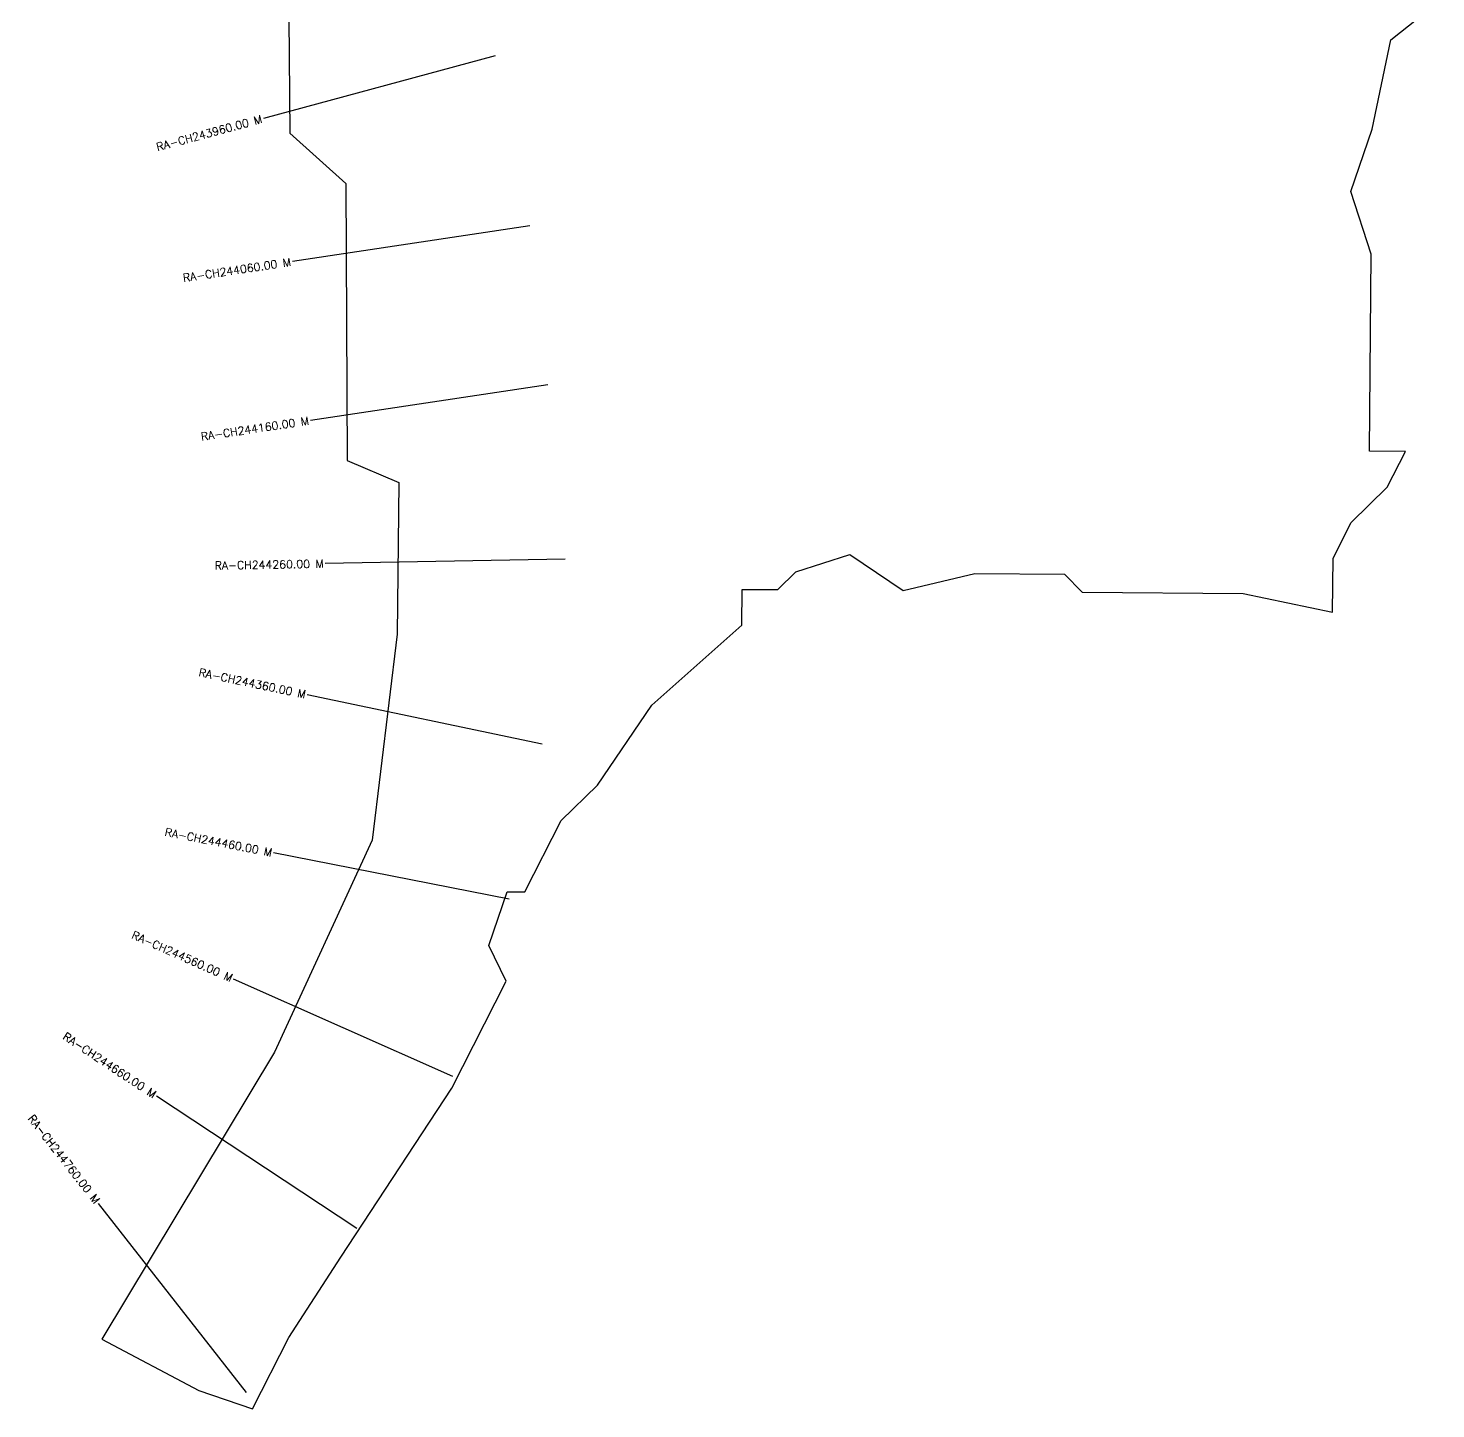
# Model space of a CAD drawing. Header units: metres. Extents: x 279266 to 280661, y 2047145 to 2048867.
# Drawn here: x 279266 to 280146, y 2047145 to 2048008 of the extents above; entities that cross this region are included whole.
import ezdxf
from ezdxf.enums import TextEntityAlignment as Align

# ---------------------------------------------------------------- set-up
doc = ezdxf.new("R2010")
doc.units = ezdxf.units.M
for name, color, linetype in [('CS', 134, 'Continuous'), ('CSMark', 6, 'Continuous'), ('VILLAGE BOUNDRY', 10, 'Continuous')]:
    doc.layers.add(name, color=color, linetype=linetype)
doc.styles.get("Standard").update_dxf_attribs({"font": 'simplex.shx'})

msp = doc.modelspace()

# ---------------------------------------------------------------- linework, layer by layer
at = {"layer": 'CS'}
for p, q in [((279557.64, 2047990.54), (279412.83, 2047951.39)), ((279579.26, 2047884.28), (279430.94, 2047861.9)), ((279590.54, 2047784.87), (279442.19, 2047762.66)), ((279601.5, 2047675.89), (279451.52, 2047673.14)), ((279587.05, 2047560.27), (279440.25, 2047591.12)), ((279566.43, 2047463.49), (279419.22, 2047492.29)), ((279531.22, 2047352.53), (279394.15, 2047413.46)), ((279471.15, 2047257.57), (279346.01, 2047340.28)), ((279402.2, 2047155.12), (279309.82, 2047273.29))]:
    msp.add_line(p, q, dxfattribs=at)
at = {"layer": 'VILLAGE BOUNDRY'}
msp.add_lwpolyline([(279428.15, 2048085.87), (279429.32, 2047942.22), (279464.27, 2047910.72), (279465.09, 2047737.47), (279497.42, 2047723.77), (279496.32, 2047629.02), (279480.71, 2047500.38), (279419.84, 2047367.82), (279311.81, 2047188.42), (279372.43, 2047156.36), (279405.9, 2047144.92), (279428.63, 2047189.47), (279461.18, 2047239.75), (279530.53, 2047345.26), (279564.62, 2047412.13), (279553.62, 2047434.56), (279565.06, 2047468.02), (279576.27, 2047467.93), (279598.97, 2047512.51), (279621.53, 2047534.71), (279655.48, 2047584.76), (279711.81, 2047634.66), (279711.99, 2047657.04), (279734.37, 2047656.86), (279745.63, 2047667.94), (279779.27, 2047678.85), (279812.64, 2047656.24), (279857.49, 2047667.05), (279913.39, 2047666.61), (279924.5, 2047655.35), (280025.16, 2047654.55), (280081, 2047642.89), (280081.27, 2047676.45), (280092.62, 2047698.74), (280115.18, 2047720.94), (280126.53, 2047743.23), (280104.18, 2047743.4), (280105.16, 2047866.44), (280092.4, 2047905.68), (280105.78, 2047944.72), (280117.4, 2048000.56), (280145.54, 2048022.7)], dxfattribs=at)

# ---------------------------------------------------------------- texts
at = {"layer": 'CSMark'}
for s, rotation, p in [('RA-CH243960.00 M', 15.12748, (279411.87, 2047951.13)), ('RA-CH244060.00 M', 8.58164, (279429.95, 2047861.75)), ('RA-CH244160.00 M', 8.517, (279441.2, 2047762.51)), ('RA-CH244260.00 M', 1.04861, (279450.52, 2047673.13)), ('RA-CH244360.00 M', 348.13091, (279439.27, 2047591.33)), ('RA-CH244460.00 M', 348.93111, (279418.24, 2047492.48)), ('RA-CH244560.00 M', 336.03422, (279393.24, 2047413.86)), ('RA-CH244660.00 M', 326.53939, (279345.18, 2047340.83)), ('RA-CH244760.00 M', 308.01457, (279309.2, 2047274.08))]:
    msp.add_text(s, height=5, rotation=rotation, dxfattribs=at).set_placement(p, align=Align.MIDDLE_RIGHT)

doc.saveas('drawing.dxf')
